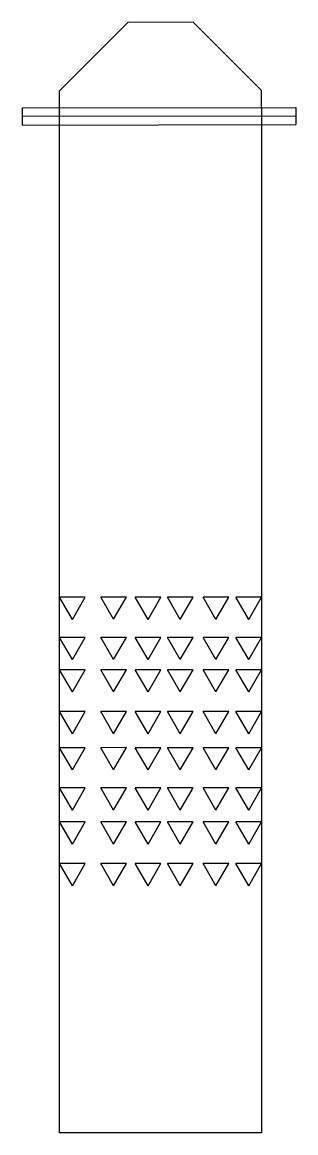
# Model space of a CAD drawing. Header units: inches. Extents: x -36349 to 130474, y -1458 to 49216.
# Drawn here: x -25608 to -24808, y 3630 to 6879 of the extents above; entities that cross this region are included whole.
import ezdxf

# ---------------------------------------------------------------- set-up
doc = ezdxf.new("R2010")
doc.units = ezdxf.units.IN
doc.header["$MEASUREMENT"] = 0

msp = doc.modelspace()

# ---------------------------------------------------------------- linework, layer by layer
at = {"color": 7, "linetype": 'ByBlock', "true_color": 0xffffff}
for p, q in [((-25499.5, 6678.6), (-25299.9, 6878.9)), ((-25108.9, 6879.3), (-25299.9, 6878.9)), ((-24908.6, 6679.6), (-25108.9, 6879.3)), ((-25499.4, 6628.6), (-25499.5, 6678.6)), ((-24908.5, 6629.6), (-24908.6, 6679.6)), ((-25608.5, 6628.4), (-24808.5, 6629.8)), ((-24908.5, 6629.6), (-24908.5, 3629.6)), ((-24808.5, 6629.8), (-24808.4, 6579.8)), ((-25608.5, 6628.4), (-25608.4, 6578.4)), ((-24808.4, 6604.8), (-25608.4, 6603.4)), ((-25499.4, 3629.6), (-25499.4, 6628.6)), ((-25608.4, 6578.4), (-24808.4, 6579.8)), ((-25424.4, 5197), (-25499.4, 5196.9)), ((-25461.8, 5132), (-25499.4, 5196.9)), ((-25461.8, 5132), (-25424.4, 5197)), ((-25303.7, 5197.2), (-25378.7, 5197)), ((-25341.1, 5132.2), (-25378.7, 5197)), ((-25341.1, 5132.2), (-25303.7, 5197.2)), ((-25203.1, 5197), (-25278.1, 5196.9)), ((-25240.5, 5132), (-25278.1, 5196.9)), ((-25240.5, 5132), (-25203.1, 5197)), ((-25108.8, 5197), (-25183.8, 5196.9)), ((-25146.1, 5132), (-25183.8, 5196.9)), ((-25146.1, 5132), (-25108.8, 5197)), ((-25004.6, 5197), (-25079.6, 5196.9)), ((-25042, 5132), (-25079.6, 5196.9)), ((-25042, 5132), (-25004.6, 5197)), ((-24908.5, 5197), (-24983.5, 5196.9)), ((-24945.8, 5132), (-24983.5, 5196.9)), ((-24945.8, 5132), (-24908.5, 5197)), ((-25424.4, 5079.2), (-25499.4, 5079)), ((-25461.8, 5014.2), (-25499.4, 5079)), ((-25461.8, 5014.2), (-25424.4, 5079.2)), ((-25303.7, 5079.3), (-25378.7, 5079.2)), ((-25341.1, 5014.3), (-25378.7, 5079.2)), ((-25341.1, 5014.3), (-25303.7, 5079.3)), ((-25203.1, 5079.2), (-25278.1, 5079)), ((-25240.5, 5014.2), (-25278.1, 5079)), ((-25240.5, 5014.2), (-25203.1, 5079.2)), ((-25108.8, 5079.2), (-25183.8, 5079)), ((-25146.1, 5014.2), (-25183.8, 5079)), ((-25146.1, 5014.2), (-25108.8, 5079.2)), ((-25004.6, 5079.2), (-25079.6, 5079)), ((-25042, 5014.2), (-25079.6, 5079)), ((-25042, 5014.2), (-25004.6, 5079.2)), ((-24908.5, 5079.2), (-24983.5, 5079)), ((-24945.8, 5014.2), (-24983.5, 5079)), ((-24945.8, 5014.2), (-24908.5, 5079.2)), ((-25424.4, 4984.5), (-25499.4, 4984.3)), ((-25461.8, 4919.5), (-25499.4, 4984.3)), ((-25461.8, 4919.5), (-25424.4, 4984.5)), ((-25303.7, 4984.6), (-25378.7, 4984.5)), ((-25341.1, 4919.6), (-25378.7, 4984.5)), ((-25341.1, 4919.6), (-25303.7, 4984.6)), ((-25203.1, 4984.5), (-25278.1, 4984.3)), ((-25240.5, 4919.5), (-25278.1, 4984.3)), ((-25240.5, 4919.5), (-25203.1, 4984.5)), ((-25108.8, 4984.5), (-25183.8, 4984.3)), ((-25146.1, 4919.5), (-25183.8, 4984.3)), ((-25146.1, 4919.5), (-25108.8, 4984.5)), ((-25004.6, 4984.5), (-25079.6, 4984.3)), ((-25042, 4919.5), (-25079.6, 4984.3)), ((-25042, 4919.5), (-25004.6, 4984.5)), ((-24908.5, 4984.5), (-24983.5, 4984.3)), ((-24945.8, 4919.5), (-24983.5, 4984.3)), ((-24945.8, 4919.5), (-24908.5, 4984.5)), ((-25424.4, 4862), (-25499.4, 4861.9)), ((-25461.8, 4797), (-25499.4, 4861.9)), ((-25461.8, 4797), (-25424.4, 4862)), ((-25303.7, 4862.2), (-25378.7, 4862)), ((-25341.1, 4797.2), (-25378.7, 4862)), ((-25341.1, 4797.2), (-25303.7, 4862.2)), ((-25203.1, 4862), (-25278.1, 4861.9)), ((-25240.5, 4797), (-25278.1, 4861.9)), ((-25240.5, 4797), (-25203.1, 4862)), ((-25108.8, 4862), (-25183.8, 4861.9)), ((-25146.1, 4797), (-25183.8, 4861.9)), ((-25146.1, 4797), (-25108.8, 4862)), ((-25004.6, 4862), (-25079.6, 4861.9)), ((-25042, 4797), (-25079.6, 4861.9)), ((-25042, 4797), (-25004.6, 4862)), ((-24908.5, 4862), (-24983.5, 4861.9)), ((-24945.8, 4797), (-24983.5, 4861.9)), ((-24945.8, 4797), (-24908.5, 4862)), ((-25424.4, 4756.5), (-25499.4, 4756.4)), ((-25461.8, 4691.5), (-25499.4, 4756.4)), ((-25461.8, 4691.5), (-25424.4, 4756.5)), ((-25303.7, 4756.6), (-25378.7, 4756.5)), ((-25341.1, 4691.6), (-25378.7, 4756.5)), ((-25341.1, 4691.6), (-25303.7, 4756.6)), ((-25203.1, 4756.5), (-25278.1, 4756.4)), ((-25240.5, 4691.5), (-25278.1, 4756.4)), ((-25240.5, 4691.5), (-25203.1, 4756.5)), ((-25108.8, 4756.5), (-25183.8, 4756.4)), ((-25146.1, 4691.5), (-25183.8, 4756.4)), ((-25146.1, 4691.5), (-25108.8, 4756.5)), ((-25004.6, 4756.5), (-25079.6, 4756.4)), ((-25042, 4691.5), (-25079.6, 4756.4)), ((-25042, 4691.5), (-25004.6, 4756.5)), ((-24908.5, 4756.5), (-24983.5, 4756.4)), ((-24945.8, 4691.5), (-24983.5, 4756.4)), ((-24945.8, 4691.5), (-24908.5, 4756.5)), ((-25424.4, 4639), (-25499.4, 4638.8)), ((-25461.8, 4573.9), (-25499.4, 4638.8)), ((-25461.8, 4573.9), (-25424.4, 4639)), ((-25303.7, 4639.1), (-25378.7, 4639)), ((-25341.1, 4574.1), (-25378.7, 4639)), ((-25341.1, 4574.1), (-25303.7, 4639.1)), ((-25203.1, 4639), (-25278.1, 4638.8)), ((-25240.5, 4573.9), (-25278.1, 4638.8)), ((-25240.5, 4573.9), (-25203.1, 4639)), ((-25108.8, 4639), (-25183.8, 4638.8)), ((-25146.1, 4573.9), (-25183.8, 4638.8)), ((-25146.1, 4573.9), (-25108.8, 4639)), ((-25004.6, 4639), (-25079.6, 4638.8)), ((-25042, 4573.9), (-25079.6, 4638.8)), ((-25042, 4573.9), (-25004.6, 4639)), ((-24908.5, 4639), (-24983.5, 4638.8)), ((-24945.8, 4573.9), (-24983.5, 4638.8)), ((-24945.8, 4573.9), (-24908.5, 4639)), ((-25424.4, 4539.3), (-25499.4, 4539.1)), ((-25461.8, 4474.2), (-25499.4, 4539.1)), ((-25461.8, 4474.2), (-25424.4, 4539.3)), ((-25303.7, 4539.4), (-25378.7, 4539.3)), ((-25341.1, 4474.4), (-25378.7, 4539.3)), ((-25341.1, 4474.4), (-25303.7, 4539.4)), ((-25203.1, 4539.3), (-25278.1, 4539.1)), ((-25240.5, 4474.2), (-25278.1, 4539.1)), ((-25240.5, 4474.2), (-25203.1, 4539.3)), ((-25108.8, 4539.3), (-25183.8, 4539.1)), ((-25146.1, 4474.2), (-25183.8, 4539.1)), ((-25146.1, 4474.2), (-25108.8, 4539.3)), ((-25004.6, 4539.3), (-25079.6, 4539.1)), ((-25042, 4474.2), (-25079.6, 4539.1)), ((-25042, 4474.2), (-25004.6, 4539.3)), ((-24908.5, 4539.3), (-24983.5, 4539.1)), ((-24945.8, 4474.2), (-24983.5, 4539.1)), ((-24945.8, 4474.2), (-24908.5, 4539.3)), ((-25424.4, 4417.4), (-25499.4, 4417.3)), ((-25461.8, 4352.4), (-25499.4, 4417.3)), ((-25461.8, 4352.4), (-25424.4, 4417.4)), ((-25303.7, 4417.6), (-25378.7, 4417.4)), ((-25341.1, 4352.6), (-25378.7, 4417.4)), ((-25341.1, 4352.6), (-25303.7, 4417.6)), ((-25203.1, 4417.4), (-25278.1, 4417.3)), ((-25240.5, 4352.4), (-25278.1, 4417.3)), ((-25240.5, 4352.4), (-25203.1, 4417.4)), ((-25108.8, 4417.4), (-25183.8, 4417.3)), ((-25146.1, 4352.4), (-25183.8, 4417.3)), ((-25146.1, 4352.4), (-25108.8, 4417.4)), ((-25004.6, 4417.4), (-25079.6, 4417.3)), ((-25042, 4352.4), (-25079.6, 4417.3)), ((-25042, 4352.4), (-25004.6, 4417.4)), ((-24908.5, 4417.4), (-24983.5, 4417.3)), ((-24945.8, 4352.4), (-24983.5, 4417.3)), ((-24945.8, 4352.4), (-24908.5, 4417.4)), ((-24908.5, 3629.6), (-25499.4, 3629.6))]:
    msp.add_line(p, q, dxfattribs=at)

doc.saveas('drawing.dxf')
